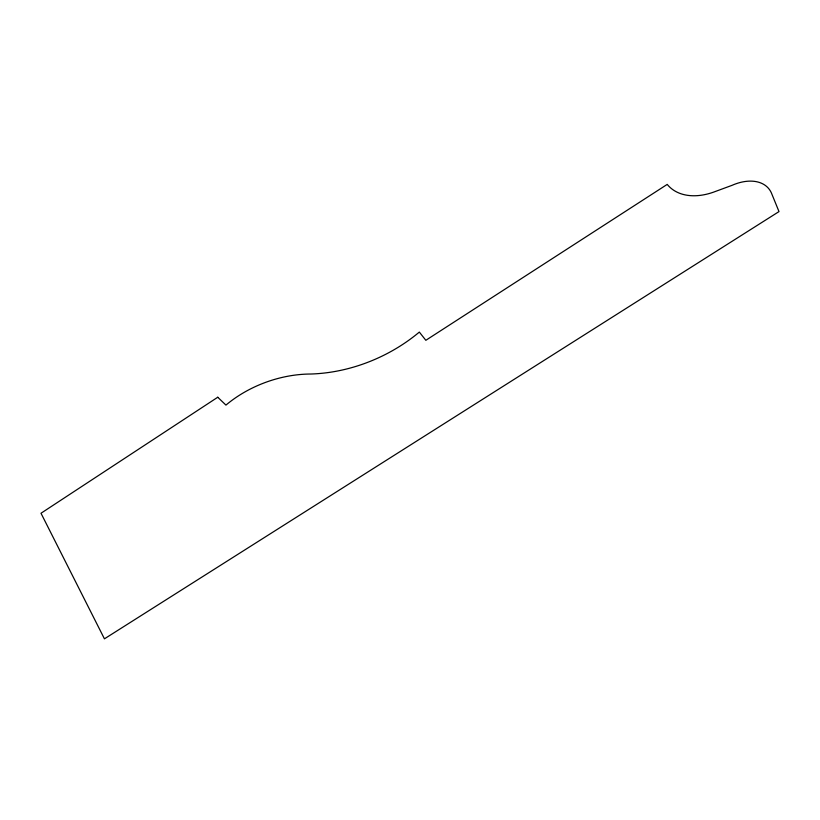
<?xml version="1.0" encoding="UTF-8"?>
<svg xmlns="http://www.w3.org/2000/svg" width="820" height="820" viewBox="0 0 820 820"><rect width="100%" height="100%" fill="white"/><g stroke="black" fill="none" stroke-linecap="round" stroke-linejoin="round"><path stroke-width="1.23" d="M217.751 397.239L41 513.248L104.437 638.831L779 211.591L771.353 192.854A42.937 27.962 -38.9 0 0 732.055 185.33L715.378 191.47A59.973 40.785 -41.2 0 1 667.224 184.397L425.836 340.3L419.338 332.079A143.111 110.741 -25 0 1 310.811 374.022A96.657 66.471 -20 0 0 225.941 405.101L217.751 397.239"/></g></svg>
